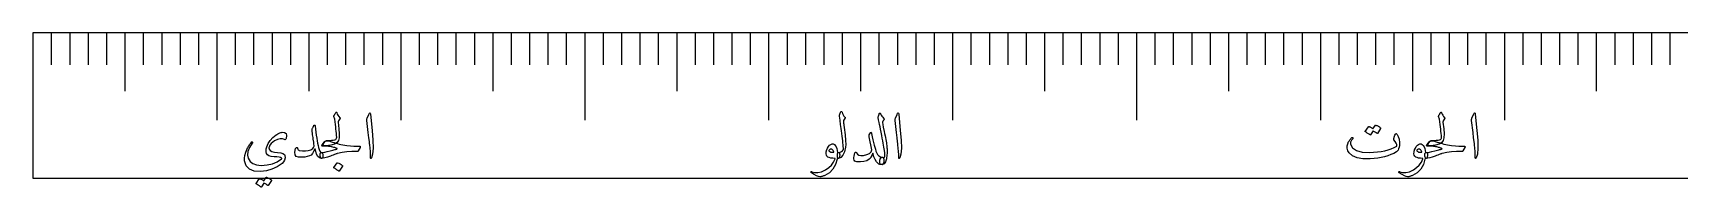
# Model space of a CAD drawing. Header units: millimetres. Extents: x 0 to 271, y -1 to 12.
# Drawn here: x 0 to 134.8, y -0.7 to 11.9 of the extents above; entities that cross this region are included whole.
import ezdxf

# ---------------------------------------------------------------- set-up
doc = ezdxf.new("R2010")
doc.units = ezdxf.units.MM
for name, color, linetype in [('CUT_OUTER', 1, 'Continuous'), ('ENGRAVE', 7, 'Continuous'), ('ENGRAVE_FINE', 8, 'Continuous'), ('TEXT', 5, 'Continuous')]:
    doc.layers.add(name, color=color, linetype=linetype)

msp = doc.modelspace()

# ---------------------------------------------------------------- linework, layer by layer
at = {"layer": 'CUT_OUTER'}
msp.add_lwpolyline([(0, 0), (271.1194, 0), (271.1194, 11.9), (0, 11.9)], close=True, dxfattribs=at)
at = {"layer": 'ENGRAVE'}
for points in [[(0, 11.9), (0, 4.76)], [(7.5311, 11.9), (7.5311, 7.14)], [(15.0622, 11.9), (15.0622, 4.76)], [(22.5933, 11.9), (22.5933, 7.14)], [(30.1244, 11.9), (30.1244, 4.76)], [(37.6555, 11.9), (37.6555, 7.14)], [(45.1866, 11.9), (45.1866, 4.76)], [(52.7177, 11.9), (52.7177, 7.14)], [(60.2488, 11.9), (60.2488, 4.76)], [(67.7799, 11.9), (67.7799, 7.14)], [(75.311, 11.9), (75.311, 4.76)], [(82.8421, 11.9), (82.8421, 7.14)], [(90.3731, 11.9), (90.3731, 4.76)], [(97.9042, 11.9), (97.9042, 7.14)], [(105.4353, 11.9), (105.4353, 4.76)], [(112.9664, 11.9), (112.9664, 7.14)], [(120.4975, 11.9), (120.4975, 4.76)], [(128.0286, 11.9), (128.0286, 7.14)]]:
    msp.add_lwpolyline(points, dxfattribs=at)
at = {"layer": 'ENGRAVE_FINE'}
for points in [[(1.5062, 11.9), (1.5062, 9.282)], [(3.0124, 11.9), (3.0124, 9.282)], [(4.5187, 11.9), (4.5187, 9.282)], [(6.0249, 11.9), (6.0249, 9.282)], [(9.0373, 11.9), (9.0373, 9.282)], [(10.5435, 11.9), (10.5435, 9.282)], [(12.0498, 11.9), (12.0498, 9.282)], [(13.556, 11.9), (13.556, 9.282)], [(16.5684, 11.9), (16.5684, 9.282)], [(18.0746, 11.9), (18.0746, 9.282)], [(19.5808, 11.9), (19.5808, 9.282)], [(21.0871, 11.9), (21.0871, 9.282)], [(24.0995, 11.9), (24.0995, 9.282)], [(25.6057, 11.9), (25.6057, 9.282)], [(27.1119, 11.9), (27.1119, 9.282)], [(28.6182, 11.9), (28.6182, 9.282)], [(31.6306, 11.9), (31.6306, 9.282)], [(33.1368, 11.9), (33.1368, 9.282)], [(34.643, 11.9), (34.643, 9.282)], [(36.1493, 11.9), (36.1493, 9.282)], [(39.1617, 11.9), (39.1617, 9.282)], [(40.6679, 11.9), (40.6679, 9.282)], [(42.1741, 11.9), (42.1741, 9.282)], [(43.6804, 11.9), (43.6804, 9.282)], [(46.6928, 11.9), (46.6928, 9.282)], [(48.199, 11.9), (48.199, 9.282)], [(49.7052, 11.9), (49.7052, 9.282)], [(51.2115, 11.9), (51.2115, 9.282)], [(54.2239, 11.9), (54.2239, 9.282)], [(55.7301, 11.9), (55.7301, 9.282)], [(57.2363, 11.9), (57.2363, 9.282)], [(58.7425, 11.9), (58.7425, 9.282)], [(61.755, 11.9), (61.755, 9.282)], [(63.2612, 11.9), (63.2612, 9.282)], [(64.7674, 11.9), (64.7674, 9.282)], [(66.2736, 11.9), (66.2736, 9.282)], [(69.2861, 11.9), (69.2861, 9.282)], [(70.7923, 11.9), (70.7923, 9.282)], [(72.2985, 11.9), (72.2985, 9.282)], [(73.8047, 11.9), (73.8047, 9.282)], [(76.8172, 11.9), (76.8172, 9.282)], [(78.3234, 11.9), (78.3234, 9.282)], [(79.8296, 11.9), (79.8296, 9.282)], [(81.3358, 11.9), (81.3358, 9.282)], [(84.3483, 11.9), (84.3483, 9.282)], [(85.8545, 11.9), (85.8545, 9.282)], [(87.3607, 11.9), (87.3607, 9.282)], [(88.8669, 11.9), (88.8669, 9.282)], [(91.8794, 11.9), (91.8794, 9.282)], [(93.3856, 11.9), (93.3856, 9.282)], [(94.8918, 11.9), (94.8918, 9.282)], [(96.398, 11.9), (96.398, 9.282)], [(99.4105, 11.9), (99.4105, 9.282)], [(100.9167, 11.9), (100.9167, 9.282)], [(102.4229, 11.9), (102.4229, 9.282)], [(103.9291, 11.9), (103.9291, 9.282)], [(106.9416, 11.9), (106.9416, 9.282)], [(108.4478, 11.9), (108.4478, 9.282)], [(109.954, 11.9), (109.954, 9.282)], [(111.4602, 11.9), (111.4602, 9.282)], [(114.4727, 11.9), (114.4727, 9.282)], [(115.9789, 11.9), (115.9789, 9.282)], [(117.4851, 11.9), (117.4851, 9.282)], [(118.9913, 11.9), (118.9913, 9.282)], [(122.0038, 11.9), (122.0038, 9.282)], [(123.51, 11.9), (123.51, 9.282)], [(125.0162, 11.9), (125.0162, 9.282)], [(126.5224, 11.9), (126.5224, 9.282)], [(129.5348, 11.9), (129.5348, 9.282)], [(131.0411, 11.9), (131.0411, 9.282)], [(132.5473, 11.9), (132.5473, 9.282)], [(134.0535, 11.9), (134.0535, 9.282)]]:
    msp.add_lwpolyline(points, dxfattribs=at)
at = {"layer": 'TEXT'}
for points in [[(24.88, 3.3489), (24.8681, 3.5034), (24.8538, 3.666), (24.8372, 3.8366), (24.8182, 4.0153), (24.7965, 4.2027), (24.7719, 4.3995), (24.7441, 4.6058), (24.7134, 4.8214), (24.6489, 5.0418), (24.6482, 5.0706), (24.6516, 5.0982), (24.659, 5.1244), (24.6704, 5.1492), (24.6773, 5.162), (24.6872, 5.1788), (24.7001, 5.1996), (24.7161, 5.2245), (24.7347, 5.2537), (24.7557, 5.2876), (24.7791, 5.3263), (24.8048, 5.3696), (24.8138, 5.3837), (24.8249, 5.3938), (24.838, 5.3998), (24.8531, 5.4018), (24.8656, 5.3991), (24.876, 5.3911), (24.8844, 5.3776), (24.8908, 5.3588), (24.9277, 5.253), (24.9794, 5.1506), (25.0459, 5.0515), (25.1272, 4.9558), (25.1477, 4.9289), (25.1554, 4.902), (25.1504, 4.8752), (25.1326, 4.8483), (25.0197, 4.6924), (25.0107, 4.6733), (25.005, 4.6481), (25.0026, 4.6169), (25.0036, 4.5796), (25.0634, 4.0536), (25.0869, 3.631), (25.0741, 3.3119), (25.0251, 3.0963), (24.9022, 2.9213), (24.6892, 2.7886), (24.3863, 2.6983), (23.9933, 2.6502), (23.8475, 2.6583), (23.7756, 2.704), (23.7776, 2.7873), (23.8535, 2.9082), (23.8668, 2.9242), (23.8797, 2.9398), (23.8923, 2.9551), (23.9046, 2.97), (23.9165, 2.9846), (23.9281, 2.9989), (23.9394, 3.0128), (23.9503, 3.0264), (23.9771, 3.0523), (24.0094, 3.0708), (24.047, 3.0819), (24.09, 3.0856), (24.2828, 3.0916), (24.4528, 3.1044), (24.5999, 3.1238), (24.7242, 3.15), (24.7944, 3.1766), (24.8437, 3.2186), (24.8723, 3.276), (24.88, 3.3489)], [(66.0494, 5.1654), (66.0856, 5.253), (66.1139, 5.3226), (66.134, 5.374), (66.1461, 5.4072), (66.1555, 5.4284), (66.1676, 5.4435), (66.1824, 5.4526), (66.1998, 5.4556), (66.2197, 5.4522), (66.2361, 5.4421), (66.2492, 5.4253), (66.259, 5.4018), (66.3036, 5.2866), (66.357, 5.1828), (66.4192, 5.0905), (66.4901, 5.0095), (66.5099, 4.9837), (66.5156, 4.9544), (66.5072, 4.9218), (66.4847, 4.8859), (66.3664, 4.7193), (66.3745, 4.6447), (66.3826, 4.5715), (66.3906, 4.4996), (66.3987, 4.4291), (66.4068, 4.3599), (66.4148, 4.2921), (66.4229, 4.2256), (66.4309, 4.1604), (66.5052, 3.5571), (66.5505, 3.0856), (66.567, 2.7456), (66.5545, 2.5374), (66.4531, 2.1595), (66.3208, 1.8804), (66.1575, 1.7), (65.9634, 1.6184), (65.958, 1.6184), (65.9526, 1.6184), (65.9473, 1.6184), (65.9419, 1.6184), (65.91, 1.6486), (65.8895, 1.7178), (65.8804, 1.826), (65.8828, 1.9731), (65.8878, 2.0275), (65.9029, 2.0671), (65.9281, 2.092), (65.9634, 2.1021), (66.0998, 2.1293), (66.2133, 2.1787), (66.304, 2.2502), (66.3718, 2.3439), (66.3673, 2.4564), (66.3591, 2.5844), (66.3471, 2.7278), (66.3315, 2.8867), (66.3125, 3.0604), (66.2905, 3.2481), (66.2655, 3.45), (66.2375, 3.666), (66.2116, 3.8782), (66.1878, 4.069), (66.1659, 4.2383), (66.1461, 4.3861), (66.129, 4.5124), (66.1152, 4.6172), (66.1048, 4.7005), (66.0977, 4.7623), (66.044, 5.0686), (66.0423, 5.0989), (66.0427, 5.1251), (66.045, 5.1472), (66.0494, 5.1654)], [(115.3499, 3.3489), (115.338, 3.5034), (115.3237, 3.666), (115.3071, 3.8366), (115.2881, 4.0153), (115.2664, 4.2027), (115.2417, 4.3995), (115.214, 4.6058), (115.1833, 4.8214), (115.1188, 5.0418), (115.1181, 5.0706), (115.1215, 5.0982), (115.1289, 5.1244), (115.1403, 5.1492), (115.1472, 5.162), (115.1571, 5.1788), (115.17, 5.1996), (115.186, 5.2245), (115.2046, 5.2537), (115.2256, 5.2876), (115.249, 5.3263), (115.2747, 5.3696), (115.2837, 5.3837), (115.2948, 5.3938), (115.3079, 5.3998), (115.323, 5.4018), (115.3354, 5.3991), (115.3459, 5.3911), (115.3543, 5.3776), (115.3606, 5.3588), (115.3976, 5.253), (115.4493, 5.1506), (115.5158, 5.0515), (115.5971, 4.9558), (115.6176, 4.9289), (115.6253, 4.902), (115.6203, 4.8752), (115.6025, 4.8483), (115.4896, 4.6924), (115.4806, 4.6733), (115.4748, 4.6481), (115.4725, 4.6169), (115.4735, 4.5796), (115.5333, 4.0536), (115.5568, 3.631), (115.544, 3.3119), (115.495, 3.0963), (115.3721, 2.9213), (115.1591, 2.7886), (114.8561, 2.6983), (114.4631, 2.6502), (114.3174, 2.6583), (114.2455, 2.704), (114.2475, 2.7873), (114.3234, 2.9082), (114.3367, 2.9242), (114.3496, 2.9398), (114.3622, 2.9551), (114.3745, 2.97), (114.3864, 2.9846), (114.398, 2.9989), (114.4092, 3.0128), (114.4202, 3.0264), (114.447, 3.0523), (114.4793, 3.0708), (114.5169, 3.0819), (114.5599, 3.0856), (114.7527, 3.0916), (114.9226, 3.1044), (115.0698, 3.1238), (115.194, 3.15), (115.2642, 3.1766), (115.3136, 3.2186), (115.3422, 3.276), (115.3499, 3.3489)], [(23.6332, 2.1021), (23.6722, 2.0833), (23.7031, 2.0537), (23.7259, 2.0134), (23.7407, 1.9623), (23.7504, 1.8992), (23.7528, 1.8387), (23.7477, 1.781), (23.7353, 1.7259), (23.7168, 1.6789), (23.6937, 1.6453), (23.6658, 1.6251), (23.6332, 1.6184), (23.4723, 1.6631), (23.339, 1.7756), (23.2332, 1.956), (23.1549, 2.2042), (23.1448, 2.247), (23.1361, 2.2841), (23.1287, 2.3155), (23.1226, 2.3412), (23.1179, 2.3612), (23.1146, 2.3755), (23.1126, 2.3841), (23.1119, 2.3869), (23.1038, 2.4027), (23.0958, 2.4071), (23.0877, 2.4), (23.0797, 2.3815), (22.9883, 2.1753), (22.8862, 2.0134), (22.7733, 1.8958), (22.6497, 1.8226), (22.4704, 1.7662), (22.2601, 1.7313), (22.0189, 1.7178), (21.7469, 1.7259), (21.5651, 1.782), (21.4661, 1.918), (21.4496, 2.134), (21.5158, 2.4299), (21.5309, 2.4655), (21.5494, 2.4917), (21.5712, 2.5085), (21.5964, 2.5159), (21.6212, 2.5135), (21.6421, 2.5011), (21.6588, 2.4786), (21.6716, 2.446), (21.6988, 2.3765), (21.7321, 2.3238), (21.7714, 2.2878), (21.8167, 2.2687), (22.071, 2.2297), (22.3125, 2.2257), (22.5412, 2.2566), (22.7572, 2.3224), (22.8509, 2.3715), (22.9278, 2.438), (22.988, 2.5219), (23.0313, 2.6234), (23.0286, 2.6714), (23.0152, 2.7833), (22.991, 2.9589), (22.956, 3.1984), (22.9382, 3.3266), (22.9225, 3.4423), (22.9087, 3.5456), (22.8969, 3.6364), (22.8869, 3.7142), (22.8781, 3.7782), (22.8707, 3.8284), (22.8647, 3.8648), (22.8596, 3.9206), (22.8607, 3.9696), (22.8677, 4.0119), (22.8808, 4.0475), (22.9016, 4.0917), (22.9211, 4.1329), (22.9393, 4.171), (22.956, 4.2061), (22.9712, 4.2382), (22.9843, 4.2672), (22.9953, 4.2932), (23.0044, 4.3162), (23.0138, 4.3347), (23.0259, 4.3471), (23.0407, 4.3535), (23.0582, 4.3539), (23.0773, 4.3465), (23.0917, 4.3351), (23.1015, 4.3196), (23.1065, 4.3001), (23.1393, 4.0252), (23.173, 3.7647), (23.2078, 3.5187), (23.2436, 3.2871), (23.28, 3.0699), (23.3168, 2.8672), (23.3539, 2.679), (23.3914, 2.5051), (23.4367, 2.3429), (23.4921, 2.2217), (23.5576, 2.1414), (23.6332, 2.1021)], [(27.5026, 5.2191), (27.554, 5.3185), (27.5953, 5.3535), (27.6266, 5.3239), (27.6477, 5.2299), (27.7713, 3.9132), (27.8449, 3.105), (27.8613, 2.4595), (27.8207, 1.9765), (27.723, 1.656), (27.7052, 1.6298), (27.6894, 1.6157), (27.6756, 1.6137), (27.6638, 1.6238), (27.6544, 1.6396), (27.6477, 1.66), (27.6437, 1.6852), (27.6423, 1.7151), (27.6423, 1.9479), (27.6316, 2.1948), (27.6101, 2.4558), (27.5779, 2.7309), (27.5708, 2.8027), (27.5496, 2.9969), (27.5144, 3.3133), (27.465, 3.752), (27.3468, 4.7247), (27.3441, 4.7764), (27.3468, 4.8241), (27.3548, 4.8678), (27.3683, 4.9074)], [(69.3008, 5.2675), (69.3105, 5.2933), (69.3236, 5.3118), (69.3401, 5.3229), (69.3599, 5.3266), (69.3777, 5.3236), (69.3935, 5.3145), (69.4072, 5.2994), (69.419, 5.2782), (69.4667, 5.1691), (69.5238, 5.0727), (69.5903, 4.989), (69.6662, 4.9182), (69.6911, 4.8869), (69.7011, 4.8523), (69.6964, 4.8144), (69.677, 4.7731), (69.6633, 4.7516), (69.6494, 4.7301), (69.6351, 4.7086), (69.6205, 4.6871), (69.6059, 4.6656), (69.5916, 4.6441), (69.5777, 4.6226), (69.5641, 4.6011), (69.5671, 4.549), (69.5923, 4.4036), (69.6397, 4.1648), (69.7092, 3.8326), (69.7478, 3.65), (69.7831, 3.4785), (69.815, 3.3182), (69.8436, 3.1689), (69.8684, 3.031), (69.8892, 2.9048), (69.906, 2.7905), (69.9188, 2.6879), (69.9285, 2.5911), (69.9363, 2.4944), (69.942, 2.3977), (69.9457, 2.3009), (69.9473, 2.2039), (69.947, 2.1061), (69.9447, 2.0077), (69.9403, 1.9086), (69.903, 1.5764), (69.8288, 1.3322), (69.7176, 1.176), (69.5695, 1.1079), (69.4962, 1.1058), (69.4378, 1.1267), (69.3941, 1.1703), (69.3652, 1.2368), (69.3505, 1.3151), (69.3491, 1.394), (69.3612, 1.4736), (69.3867, 1.5539), (69.421, 1.6281), (69.4593, 1.6789), (69.5016, 1.7061), (69.548, 1.7098), (69.5837, 1.7072), (69.6158, 1.7051), (69.6442, 1.7032), (69.6689, 1.7017), (69.6902, 1.7012), (69.7085, 1.7024), (69.7238, 1.7052), (69.7361, 1.7098), (69.7603, 1.7897), (69.7683, 1.9113), (69.7603, 2.0745), (69.7361, 2.2794), (69.7176, 2.4012), (69.6944, 2.5407), (69.6665, 2.6981), (69.634, 2.8733), (69.597, 3.0666), (69.556, 3.2784), (69.511, 3.5086), (69.462, 3.7573), (69.4136, 4.0005), (69.3706, 4.2141), (69.333, 4.3982), (69.3008, 4.5527), (69.2742, 4.6777), (69.2537, 4.7731), (69.2393, 4.8389), (69.2309, 4.8752), (69.2238, 4.9225), (69.2242, 4.9732), (69.2319, 5.0273), (69.247, 5.0848), (69.2573, 5.1135), (69.2665, 5.1405), (69.2747, 5.1659), (69.2819, 5.1896), (69.2882, 5.2116), (69.2934, 5.2319), (69.2976, 5.2505), (69.3008, 5.2675)], [(70.7625, 5.2191), (70.8139, 5.3185), (70.8552, 5.3535), (70.8865, 5.3239), (70.9076, 5.2299), (71.0312, 3.9132), (71.1048, 3.105), (71.1213, 2.4595), (71.0806, 1.9765), (70.9829, 1.656), (70.9651, 1.6298), (70.9493, 1.6157), (70.9355, 1.6137), (70.9238, 1.6238), (70.9144, 1.6396), (70.9076, 1.66), (70.9036, 1.6852), (70.9023, 1.7151), (70.9023, 1.9479), (70.8915, 2.1948), (70.87, 2.4558), (70.8378, 2.7309), (70.8307, 2.8027), (70.8096, 2.9969), (70.7743, 3.3133), (70.7249, 3.752), (70.6067, 4.7247), (70.604, 4.7764), (70.6067, 4.8241), (70.6147, 4.8678), (70.6282, 4.9074)], [(109.9327, 4.3324), (109.9394, 4.3391), (109.9488, 4.3431), (109.9609, 4.3445), (109.9757, 4.3431), (110.0286, 4.3233), (110.0798, 4.3015), (110.1294, 4.2776), (110.1772, 4.2518), (110.2237, 4.2235), (110.2693, 4.1926), (110.3138, 4.1591), (110.3573, 4.1228), (110.3657, 4.1117), (110.3694, 4.0999), (110.3683, 4.0875), (110.3626, 4.0744), (110.1047, 3.666), (110.0976, 3.6606), (110.0872, 3.6606), (110.0734, 3.666), (110.0563, 3.6767), (110.0446, 3.6866), (110.0254, 3.7002), (109.9989, 3.7175), (109.9649, 3.7385), (109.9233, 3.7635), (109.8736, 3.7929), (109.8158, 3.8267), (109.75, 3.8648), (109.5458, 3.5477), (109.5364, 3.538), (109.5243, 3.5356), (109.5095, 3.5407), (109.492, 3.5531), (109.4769, 3.5639), (109.4531, 3.58), (109.4205, 3.6015), (109.3792, 3.6283), (109.3284, 3.6606), (109.2676, 3.6982), (109.1968, 3.7412), (109.1158, 3.7896), (109.1074, 3.7976), (109.1037, 3.8057), (109.1047, 3.8138), (109.1105, 3.8218), (109.3738, 4.2141), (109.3805, 4.2209), (109.3899, 4.2249), (109.402, 4.2262), (109.4168, 4.2249), (109.4618, 4.2103), (109.5055, 4.1933), (109.5478, 4.174), (109.5888, 4.1523), (109.6284, 4.1287), (109.6667, 4.1033), (109.7036, 4.0763), (109.7392, 4.0475)], [(117.9725, 5.2191), (118.0239, 5.3185), (118.0652, 5.3535), (118.0964, 5.3239), (118.1176, 5.2299), (118.2412, 3.9132), (118.3148, 3.105), (118.3312, 2.4595), (118.2906, 1.9765), (118.1928, 1.656), (118.175, 1.6298), (118.1593, 1.6157), (118.1455, 1.6137), (118.1337, 1.6238), (118.1243, 1.6396), (118.1176, 1.66), (118.1136, 1.6852), (118.1122, 1.7151), (118.1122, 1.9479), (118.1015, 2.1948), (118.08, 2.4558), (118.0477, 2.7309), (118.0407, 2.8027), (118.0195, 2.9969), (117.9843, 3.3133), (117.9349, 3.752), (117.8166, 4.7247), (117.814, 4.7764), (117.8166, 4.8241), (117.8247, 4.8678), (117.8381, 4.9074)], [(20.6021, 3.1662), (20.4282, 3.2243), (20.234, 3.2266), (20.0197, 3.1732), (19.7853, 3.0641), (19.6365, 2.9599), (19.5125, 2.8357), (19.4134, 2.6912), (19.3392, 2.5266), (19.3318, 2.4937), (19.3312, 2.4595), (19.3372, 2.4239), (19.35, 2.3869), (19.4353, 2.272), (19.5784, 2.1854), (19.7792, 2.1269), (20.0379, 2.0967), (20.2931, 2.0695), (20.4785, 2.0201), (20.5941, 1.9486), (20.6398, 1.8549), (20.6448, 1.6587), (20.6062, 1.484), (20.5239, 1.3309), (20.3979, 1.1992), (19.9979, 0.9261), (19.5716, 0.7249), (19.1192, 0.5956), (18.6406, 0.5382), (18.1179, 0.5745), (17.727, 0.7317), (17.4677, 1.0098), (17.34, 1.4088), (17.3326, 1.6278), (17.3642, 1.8656), (17.4347, 2.1222), (17.5442, 2.3977), (17.5824, 2.4742), (17.6215, 2.5481), (17.6616, 2.6193), (17.7028, 2.6879), (17.7453, 2.754), (17.7894, 2.8182), (17.8353, 2.8803), (17.8828, 2.9405), (17.9083, 2.9653), (17.9312, 2.9754), (17.9513, 2.9707), (17.9688, 2.9512), (17.9785, 2.927), (17.9809, 2.9028), (17.9758, 2.8786), (17.9634, 2.8545), (17.7424, 2.4984), (17.6114, 2.1773), (17.5704, 1.8911), (17.6195, 1.6399), (17.7773, 1.3752), (18.0091, 1.1885), (18.3148, 1.0796), (18.6943, 1.0487), (19.1807, 1.0874), (19.6187, 1.1871), (20.0083, 1.348), (20.3496, 1.57), (20.3701, 1.5888), (20.3778, 1.6077), (20.3727, 1.6265), (20.3549, 1.6453), (20.2827, 1.6802), (20.1574, 1.7098), (19.9791, 1.7339), (19.7477, 1.7528), (19.5122, 1.7816), (19.3325, 1.8361), (19.2086, 1.916), (19.1404, 2.0215), (19.1088, 2.1454), (19.1001, 2.2754), (19.1142, 2.4114), (19.1511, 2.5535), (19.271, 2.8326), (19.4373, 3.0896), (19.6499, 3.3244), (19.9089, 3.537), (19.9777, 3.5874), (20.0446, 3.631), (20.1094, 3.668), (20.1722, 3.6982), (20.2327, 3.7221), (20.2904, 3.7399), (20.3455, 3.7516), (20.3979, 3.7573), (20.6028, 3.7382), (20.7284, 3.6485), (20.7748, 3.4883), (20.7419, 3.2575), (20.717, 3.1954), (20.6854, 3.1594), (20.6472, 3.1497), (20.6021, 3.1662)], [(24.5307, 2.9619), (24.6597, 2.9129), (24.794, 2.8679), (24.9337, 2.8269), (25.0789, 2.79), (25.2287, 2.7567), (25.3825, 2.7268), (25.5404, 2.7003), (25.7023, 2.6771), (26.015, 2.6398), (26.2921, 2.6193), (26.5336, 2.6156), (26.7395, 2.6287), (26.7616, 2.6287), (26.7798, 2.6234), (26.7939, 2.6126), (26.804, 2.5965), (26.8097, 2.5774), (26.8107, 2.5575), (26.807, 2.5371), (26.7986, 2.5159), (26.6374, 2.2311), (26.6216, 2.2082), (26.6011, 2.1934), (26.5759, 2.1867), (26.546, 2.1881), (26.1171, 2.1955), (25.7063, 2.1693), (25.3136, 2.1095), (24.9391, 2.0161), (24.9183, 2.0105), (24.8827, 1.9993), (24.8323, 1.9823), (24.7671, 1.9597), (24.6872, 1.9313), (24.5925, 1.8972), (24.483, 1.8574), (24.3587, 1.8119), (24.1179, 1.7272), (23.9167, 1.6668), (23.7551, 1.6305), (23.6332, 1.6184), (23.6023, 1.6298), (23.5741, 1.6641), (23.5486, 1.7212), (23.5257, 1.8011), (23.5126, 1.9308), (23.5271, 2.0242), (23.569, 2.0813), (23.6386, 2.1021), (23.7444, 2.1128), (23.8952, 2.1397), (24.091, 2.1827), (24.3318, 2.2418), (24.4533, 2.2722), (24.5596, 2.2989), (24.6508, 2.3219), (24.7268, 2.3412), (24.7875, 2.3568), (24.8323, 2.3688), (24.8614, 2.377), (24.8746, 2.3815), (24.8797, 2.3841), (24.884, 2.3862), (24.8877, 2.3881), (24.8908, 2.3896), (24.8934, 2.3908), (24.8961, 2.3916), (24.8988, 2.3921), (24.9015, 2.3923), (24.918, 2.4003), (24.9243, 2.4084), (24.9206, 2.4165), (24.9069, 2.4245), (24.8461, 2.4529), (24.7819, 2.4789), (24.7144, 2.5026), (24.6435, 2.524), (24.5693, 2.5433), (24.4917, 2.5609), (24.4108, 2.5769), (24.3265, 2.5911), (24.2437, 2.6036), (24.1619, 2.614), (24.0811, 2.6224), (24.0013, 2.6287), (23.9232, 2.6328), (23.8475, 2.6341), (23.7741, 2.6328), (23.7031, 2.6287), (23.6846, 2.6311), (23.6722, 2.6382), (23.6658, 2.6499), (23.6654, 2.6664), (23.6745, 2.6956), (23.6856, 2.7241), (23.6987, 2.752), (23.7138, 2.7792), (23.7306, 2.8064), (23.7487, 2.8343), (23.7682, 2.8629), (23.789, 2.8921), (23.8347, 2.9475), (23.8804, 2.9902), (23.9261, 3.0201), (23.9718, 3.0372), (24.0873, 3.0526), (24.219, 3.0452), (24.3668, 3.015), (24.5307, 2.9619)], [(65.8559, 1.5593), (65.7299, 1.1169), (65.5187, 0.7464), (65.2221, 0.4478), (64.8402, 0.2211), (64.7868, 0.1981), (64.734, 0.1774), (64.682, 0.1591), (64.6306, 0.1432), (64.5802, 0.1299), (64.5312, 0.1197), (64.4835, 0.1125), (64.4371, 0.1083), (64.3216, 0.1247), (64.1684, 0.1848), (63.9776, 0.2886), (63.7492, 0.4361), (63.7247, 0.4572), (63.7103, 0.4777), (63.7059, 0.4975), (63.7116, 0.5167), (63.7244, 0.5315), (63.7412, 0.5382), (63.762, 0.5368), (63.7868, 0.5274), (64.0243, 0.4505), (64.2907, 0.4509), (64.5859, 0.5284), (64.91, 0.6833), (65.1747, 0.863), (65.3937, 1.0743), (65.567, 1.3171), (65.6947, 1.5915), (65.6937, 1.6013), (65.6906, 1.609), (65.6856, 1.6147), (65.6786, 1.6184), (65.4935, 1.6291), (65.3359, 1.6506), (65.206, 1.6829), (65.1035, 1.7259), (65.0242, 1.7924), (64.9745, 1.8844), (64.9544, 2.002), (64.9638, 2.1451), (64.9668, 2.164), (64.9705, 2.1834), (64.9749, 2.203), (64.9799, 2.223), (64.9856, 2.2437), (64.992, 2.2653), (64.9991, 2.288), (65.0068, 2.3117), (65.0699, 2.4652), (65.1465, 2.5925), (65.2365, 2.6936), (65.34, 2.7685), (65.4458, 2.8095), (65.5429, 2.8088), (65.6312, 2.7665), (65.7108, 2.6825), (65.7803, 2.5656), (65.8331, 2.4299), (65.869, 2.2754), (65.8881, 2.1021), (65.8987, 2.1022), (65.909, 2.1027), (65.9189, 2.1036), (65.9285, 2.1048), (65.938, 2.1059), (65.9479, 2.1068), (65.9582, 2.1073), (65.9688, 2.1075), (66.005, 2.0997), (66.0332, 2.0766), (66.0534, 2.0379), (66.0655, 1.9838), (66.0705, 1.9244), (66.0695, 1.8643), (66.0625, 1.8035), (66.0494, 1.742), (66.0322, 1.6879), (66.0131, 1.6493), (65.9919, 1.6261), (65.9688, 1.6184), (65.8666, 1.6184), (65.866, 1.6087), (65.864, 1.5956), (65.8606, 1.5791), (65.8559, 1.5593)], [(69.5641, 1.1025), (69.4556, 1.1089), (69.3612, 1.128), (69.2809, 1.1599), (69.2148, 1.2046), (69.0922, 1.3393), (68.977, 1.523), (68.8691, 1.7558), (68.7687, 2.0376), (68.6992, 1.8576), (68.6303, 1.7151), (68.5621, 1.6103), (68.4946, 1.5432), (68.285, 1.4313), (68.0432, 1.3591), (67.7691, 1.3265), (67.4628, 1.3336), (67.3761, 1.3544), (67.3096, 1.4007), (67.2633, 1.4726), (67.2371, 1.57), (67.23, 1.6846), (67.2411, 1.8078), (67.2703, 1.9398), (67.3177, 2.0806), (67.3271, 2.0997), (67.3392, 2.1142), (67.354, 2.1239), (67.3714, 2.1289), (67.3936, 2.1283), (67.4117, 2.1209), (67.4258, 2.1068), (67.4359, 2.086), (67.5182, 1.9654), (67.6415, 1.8885), (67.8057, 1.8552), (68.011, 1.8656), (68.2958, 1.9311), (68.5054, 2.0309), (68.6397, 2.1649), (68.6988, 2.3332), (68.4785, 3.3865), (68.4711, 3.4349), (68.4704, 3.4779), (68.4765, 3.5155), (68.4893, 3.5477), (68.5806, 3.709), (68.5937, 3.7301), (68.6061, 3.7452), (68.6179, 3.7543), (68.629, 3.7573), (68.6441, 3.7493), (68.6572, 3.7305), (68.6683, 3.7009), (68.6774, 3.6606), (68.7309, 3.3917), (68.7842, 3.144), (68.8371, 2.9174), (68.8896, 2.712), (68.9412, 2.5278), (68.9911, 2.3647), (69.0393, 2.2228), (69.0858, 2.1021), (69.1714, 1.9466), (69.2779, 1.8293), (69.4052, 1.7504), (69.5533, 1.7098), (69.595, 1.6957), (69.6286, 1.6641), (69.6541, 1.615), (69.6716, 1.5485), (69.6763, 1.5134), (69.6796, 1.478), (69.6817, 1.4422), (69.6823, 1.4061), (69.681, 1.3697), (69.677, 1.3329), (69.6702, 1.2958), (69.6608, 1.2583), (69.6387, 1.1901), (69.6151, 1.1414), (69.5903, 1.1122), (69.5641, 1.1025)], [(111.6847, 3.6176), (111.7208, 3.5723), (111.7539, 3.5222), (111.7839, 3.4675), (111.811, 3.408), (111.835, 3.3442), (111.856, 3.2763), (111.874, 3.2045), (111.8889, 3.1285), (111.9084, 2.9761), (111.9131, 2.8249), (111.903, 2.6751), (111.8782, 2.5266), (111.8405, 2.3943), (111.7922, 2.2875), (111.7331, 2.2062), (111.6632, 2.1504), (111.4415, 2.0332), (111.2064, 1.9288), (110.9578, 1.8371), (110.6958, 1.7581), (110.4204, 1.6926), (110.1315, 1.6412), (109.8293, 1.604), (109.5135, 1.5808), (108.9217, 1.5868), (108.436, 1.6695), (108.0564, 1.8287), (107.783, 2.0645), (107.6708, 2.2489), (107.6191, 2.4474), (107.6278, 2.66), (107.697, 2.8867), (107.7204, 2.9356), (107.7474, 2.9855), (107.7782, 3.0363), (107.8126, 3.0882), (107.8507, 3.1411), (107.8925, 3.1951), (107.938, 3.25), (107.9872, 3.3059), (108.0037, 3.3217), (108.0208, 3.3314), (108.0386, 3.3351), (108.0571, 3.3328), (108.0695, 3.3281), (108.08, 3.3193), (108.0883, 3.3066), (108.0947, 3.2898), (108.0978, 3.274), (108.0961, 3.2589), (108.0897, 3.2444), (108.0786, 3.2307), (108.0326, 3.1759), (107.9913, 3.1191), (107.9547, 3.0604), (107.9228, 2.9996), (107.9009, 2.9415), (107.8892, 2.8854), (107.8875, 2.8313), (107.8959, 2.7792), (108.0638, 2.4752), (108.3796, 2.262), (108.8431, 2.1394), (109.4544, 2.1075), (109.7905, 2.1204), (110.1107, 2.1484), (110.4152, 2.1916), (110.7039, 2.2499), (110.9771, 2.3233), (111.2353, 2.4118), (111.4783, 2.5154), (111.7062, 2.6341), (111.684, 2.745), (111.6336, 2.8679), (111.555, 3.0029), (111.4482, 3.15), (111.4449, 3.1642), (111.4455, 3.1904), (111.4502, 3.2286), (111.459, 3.279), (111.4613, 3.2841), (111.463, 3.2884), (111.464, 3.2921), (111.4643, 3.2951), (111.4818, 3.3637), (111.5073, 3.4403), (111.5409, 3.5249), (111.5826, 3.6176), (111.6011, 3.6458), (111.6242, 3.6552), (111.6521, 3.6458), (111.6847, 3.6176)], [(113.9956, 1.5593), (113.8696, 1.1169), (113.6584, 0.7464), (113.3618, 0.4478), (112.9799, 0.2211), (112.9265, 0.1981), (112.8737, 0.1774), (112.8217, 0.1591), (112.7703, 0.1432), (112.7199, 0.1299), (112.6709, 0.1197), (112.6232, 0.1125), (112.5768, 0.1083), (112.4613, 0.1247), (112.3081, 0.1848), (112.1173, 0.2886), (111.8889, 0.4361), (111.8644, 0.4572), (111.8499, 0.4777), (111.8456, 0.4975), (111.8513, 0.5167), (111.8641, 0.5315), (111.8808, 0.5382), (111.9017, 0.5368), (111.9265, 0.5274), (112.164, 0.4505), (112.4304, 0.4509), (112.7256, 0.5284), (113.0497, 0.6833), (113.3144, 0.863), (113.5334, 1.0743), (113.7067, 1.3171), (113.8344, 1.5915), (113.8334, 1.6013), (113.8303, 1.609), (113.8253, 1.6147), (113.8182, 1.6184), (113.6332, 1.6291), (113.4756, 1.6506), (113.3457, 1.6829), (113.2432, 1.7259), (113.1639, 1.7924), (113.1142, 1.8844), (113.0941, 2.002), (113.1035, 2.1451), (113.1065, 2.164), (113.1102, 2.1834), (113.1146, 2.203), (113.1196, 2.223), (113.1253, 2.2437), (113.1317, 2.2653), (113.1387, 2.288), (113.1465, 2.3117), (113.2096, 2.4652), (113.2862, 2.5925), (113.3762, 2.6936), (113.4797, 2.7685), (113.5855, 2.8095), (113.6825, 2.8088), (113.7709, 2.7665), (113.8505, 2.6825), (113.92, 2.5656), (113.9728, 2.4299), (114.0087, 2.2754), (114.0278, 2.1021), (114.0384, 2.1022), (114.0487, 2.1027), (114.0586, 2.1036), (114.0681, 2.1048), (114.0777, 2.1059), (114.0876, 2.1068), (114.0979, 2.1073), (114.1085, 2.1075), (114.1447, 2.0997), (114.1729, 2.0766), (114.1931, 2.0379), (114.2052, 1.9838), (114.2102, 1.9244), (114.2092, 1.8643), (114.2022, 1.8035), (114.1891, 1.742), (114.1719, 1.6879), (114.1528, 1.6493), (114.1316, 1.6261), (114.1085, 1.6184), (114.0063, 1.6184), (114.0057, 1.6087), (114.0037, 1.5956), (114.0003, 1.5791), (113.9956, 1.5593)], [(115.0006, 2.9619), (115.1295, 2.9129), (115.2639, 2.8679), (115.4036, 2.8269), (115.5487, 2.79), (115.6985, 2.7567), (115.8524, 2.7268), (116.0102, 2.7003), (116.1721, 2.6771), (116.4849, 2.6398), (116.762, 2.6193), (117.0035, 2.6156), (117.2094, 2.6287), (117.2315, 2.6287), (117.2497, 2.6234), (117.2638, 2.6126), (117.2739, 2.5965), (117.2796, 2.5774), (117.2806, 2.5575), (117.2769, 2.5371), (117.2685, 2.5159), (117.1073, 2.2311), (117.0915, 2.2082), (117.071, 2.1934), (117.0458, 2.1867), (117.0159, 2.1881), (116.587, 2.1955), (116.1762, 2.1693), (115.7835, 2.1095), (115.409, 2.0161), (115.3882, 2.0105), (115.3526, 1.9993), (115.3022, 1.9823), (115.237, 1.9597), (115.1571, 1.9313), (115.0624, 1.8972), (114.9529, 1.8574), (114.8286, 1.8119), (114.5878, 1.7272), (114.3866, 1.6668), (114.225, 1.6305), (114.1031, 1.6184), (114.0722, 1.6298), (114.044, 1.6641), (114.0184, 1.7212), (113.9956, 1.8011), (113.9825, 1.9308), (113.9969, 2.0242), (114.0389, 2.0813), (114.1085, 2.1021), (114.2143, 2.1128), (114.3651, 2.1397), (114.5609, 2.1827), (114.8017, 2.2418), (114.9231, 2.2722), (115.0295, 2.2989), (115.1206, 2.3219), (115.1967, 2.3412), (115.2574, 2.3568), (115.3022, 2.3688), (115.3312, 2.377), (115.3445, 2.3815), (115.3496, 2.3841), (115.3539, 2.3862), (115.3576, 2.3881), (115.3606, 2.3896), (115.3633, 2.3908), (115.366, 2.3916), (115.3687, 2.3921), (115.3714, 2.3923), (115.3878, 2.4003), (115.3942, 2.4084), (115.3905, 2.4165), (115.3768, 2.4245), (115.316, 2.4529), (115.2518, 2.4789), (115.1843, 2.5026), (115.1134, 2.524), (115.0392, 2.5433), (114.9616, 2.5609), (114.8807, 2.5769), (114.7963, 2.5911), (114.7136, 2.6036), (114.6318, 2.614), (114.551, 2.6224), (114.4712, 2.6287), (114.3931, 2.6328), (114.3174, 2.6341), (114.244, 2.6328), (114.1729, 2.6287), (114.1545, 2.6311), (114.142, 2.6382), (114.1357, 2.6499), (114.1353, 2.6664), (114.1444, 2.6956), (114.1555, 2.7241), (114.1686, 2.752), (114.1837, 2.7792), (114.2005, 2.8064), (114.2186, 2.8343), (114.2381, 2.8629), (114.2589, 2.8921), (114.3046, 2.9475), (114.3503, 2.9902), (114.396, 3.0201), (114.4417, 3.0372), (114.5572, 3.0526), (114.6889, 3.0452), (114.8367, 3.015), (115.0006, 2.9619)], [(65.5979, 2.1612), (65.5415, 2.2596), (65.4797, 2.3291), (65.4125, 2.3698), (65.34, 2.3815), (65.2966, 2.3701), (65.258, 2.352), (65.2241, 2.3271), (65.1949, 2.2955), (65.1855, 2.2788), (65.1841, 2.2606), (65.1908, 2.2411), (65.2056, 2.2203), (65.261, 2.1716), (65.3413, 2.1384), (65.4465, 2.1206), (65.5764, 2.1182), (65.5899, 2.1209), (65.5979, 2.1289), (65.6006, 2.1424), (65.5979, 2.1612)], [(113.7376, 2.1612), (113.6812, 2.2596), (113.6194, 2.3291), (113.5522, 2.3698), (113.4797, 2.3815), (113.4363, 2.3701), (113.3977, 2.352), (113.3638, 2.3271), (113.3346, 2.2955), (113.3252, 2.2788), (113.3238, 2.2606), (113.3305, 2.2411), (113.3453, 2.2203), (113.4007, 2.1716), (113.481, 2.1384), (113.5861, 2.1206), (113.7161, 2.1182), (113.7296, 2.1209), (113.7376, 2.1289), (113.7403, 2.1424), (113.7376, 2.1612)], [(19.0974, 0.0653), (19.1041, 0.072), (19.1135, 0.076), (19.1256, 0.0773), (19.1404, 0.076), (19.1933, 0.0562), (19.2445, 0.0344), (19.294, 0.0105), (19.3419, -0.0154), (19.3884, -0.0436), (19.4339, -0.0745), (19.4784, -0.1081), (19.5219, -0.1443), (19.5303, -0.1554), (19.534, -0.1672), (19.533, -0.1796), (19.5273, -0.1927), (19.2693, -0.6011), (19.2623, -0.6065), (19.2519, -0.6065), (19.2381, -0.6011), (19.221, -0.5904), (19.2092, -0.5805), (19.1901, -0.5669), (19.1635, -0.5496), (19.1296, -0.5286), (19.088, -0.5036), (19.0383, -0.4742), (18.9805, -0.4404), (18.9147, -0.4023), (18.7104, -0.7194), (18.701, -0.7291), (18.6889, -0.7315), (18.6742, -0.7264), (18.6567, -0.714), (18.6416, -0.7033), (18.6177, -0.6871), (18.5851, -0.6656), (18.5438, -0.6388), (18.4931, -0.6065), (18.4323, -0.5689), (18.3614, -0.5259), (18.2805, -0.4775), (18.2721, -0.4695), (18.2684, -0.4614), (18.2694, -0.4534), (18.2751, -0.4453), (18.5385, -0.053), (18.5452, -0.0463), (18.5546, -0.0422), (18.5667, -0.0409), (18.5815, -0.0422), (18.6265, -0.0568), (18.6701, -0.0738), (18.7124, -0.0931), (18.7534, -0.1148), (18.7931, -0.1385), (18.8314, -0.1638), (18.8683, -0.1909), (18.9039, -0.2196)], [(24.9123, 1.253), (24.919, 1.2597), (24.9284, 1.2637), (24.9405, 1.265), (24.9552, 1.2637), (25.0597, 1.2214), (25.1581, 1.1697), (25.2505, 1.1085), (25.3368, 1.038), (25.3452, 1.0272), (25.3489, 1.0165), (25.3479, 1.0057), (25.3422, 0.995), (25.0896, 0.5866), (25.0802, 0.5768), (25.0681, 0.5745), (25.0533, 0.5795), (25.0359, 0.5919), (25.0207, 0.6027), (24.9969, 0.6188), (24.9643, 0.6403), (24.923, 0.6672), (24.8723, 0.6994), (24.8115, 0.737), (24.7406, 0.78), (24.6597, 0.8284), (24.6489, 0.8365), (24.6435, 0.8445), (24.6435, 0.8526), (24.6489, 0.8606)]]:
    msp.add_lwpolyline(points, close=True, dxfattribs=at)

doc.saveas('drawing.dxf')
